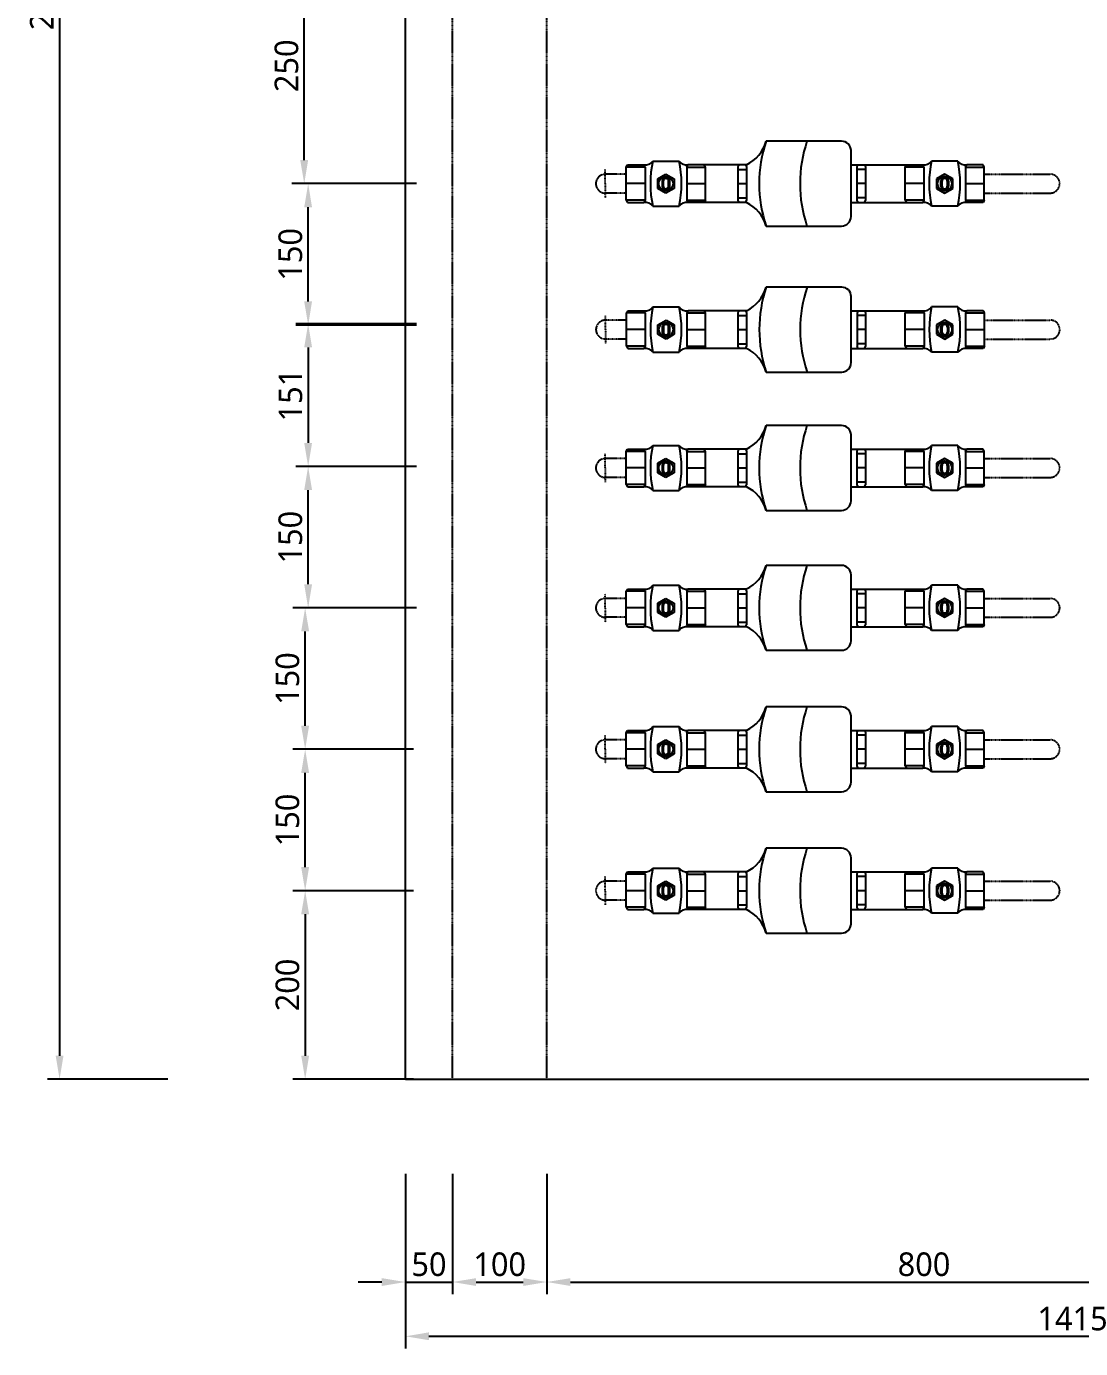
# Model space of a CAD drawing. Header units: millimetres. Extents: x -9013 to 516, y -36629 to 6082.
# Drawn here: x -2772 to -1654, y -10458 to -9056 of the extents above; entities that cross this region are included whole.
import ezdxf

# ---------------------------------------------------------------- set-up
doc = ezdxf.new("R2010")
doc.units = ezdxf.units.MM
doc.header["$LTSCALE"] = 0.05
for name, pattern in [('CENTER', [50.8, 31.75, -6.35, 6.35, -6.35]), ('CENTER2', [28.575, 19.05, -3.175, 3.175, -3.175]), ('DASHDOT', [0.618421, 0.309211, -0.154605, 0, -0.154605])]:
    doc.linetypes.add(name, pattern=pattern)
doc.layers.get('0').update_dxf_attribs({"lineweight": 18})
doc.layers.get('Defpoints').update_dxf_attribs({"color": 140, "lineweight": 18})
for name, color, linetype in [('1CO', 4, 'Continuous'), ('2CONC', 4, 'Continuous'), ('HVAL___2CO', 7, 'Continuous'), ('HWAT__3CO', 1, 'Continuous'), ('HWAT___1DD', 4, 'DASHDOT'), ('HWAT___5CS', 3, 'CENTER2')]:
    doc.layers.add(name, color=color, linetype=linetype)
doc.layers.add('G-Anno-Std-Cntr', color=1, linetype='CENTER2', lineweight=18)
doc.styles.add('trebuchet_MS', font='trebuc.ttf')
doc.dimstyles.new('MGP', dxfattribs={"dimtxt": 2.5, "dimasz": 2.5, "dimexe": 1.25, "dimexo": 0.625, "dimtad": 1, "dimdec": 0, "dimtxsty": 'trebuchet_MS', "dimcen": 2.5, "dimclrt": 7, "dimadec": 0, "dimazin": 0, "dimtfac": 1, "dimtdec": 0, "dimtmove": 0, "dimatfit": 3, "dimfxl": 1.148294, "dimfxlon": 1, "dimarcsym": 2})

# ---------------------------------------------------------------- blocks, each defined once
blk = doc.blocks.new('*D332')
at = {"color": 0, "lineweight": -2, "transparency": 16777216}
for p, q in [((-2370.2, -10330.7), (-2370.2, -10458.5)), ((-955.2, -10330.7), (-955.2, -10458.5)), ((-2345.2, -10445.5), (-980.2, -10445.5))]:
    blk.add_line(p, q, dxfattribs=at)
at = {"color": 0, "transparency": 16777216}
for points in [[(-2345.2, -10441.3), (-2345.2, -10449.6), (-2370.2, -10445.5)], [(-980.2, -10441.3), (-980.2, -10449.6), (-955.2, -10445.5)]]:
    blk.add_solid(points, dxfattribs=at)
at = {"layer": 'Defpoints', "color": 0, "transparency": 16777216}
for p in [(-955.2, -10113.5), (-2370.2, -10134), (-955.2, -10445.5)]:
    blk.add_point(p, dxfattribs=at)
at = {"color": 7, "transparency": 16777216, "insert": (-1662.7, -10426.8), "char_height": 25, "attachment_point": 5, "style": 'trebuchet_MS'}
blk.add_mtext('1415', dxfattribs=at)
blk = doc.blocks.new('*D333')
at = {"color": 0, "lineweight": -2, "transparency": 16777216}
for p, q in [((-2361.7, -9972.8), (-2489.5, -9972.8)), ((-2476.5, -9997.8), (-2476.5, -10147.8)), ((-2361.7, -10172.8), (-2489.5, -10172.8))]:
    blk.add_line(p, q, dxfattribs=at)
at = {"color": 0, "transparency": 16777216}
for points in [[(-2480.7, -9997.8), (-2472.3, -9997.8), (-2476.5, -9972.8)], [(-2480.7, -10147.8), (-2472.3, -10147.8), (-2476.5, -10172.8)]]:
    blk.add_solid(points, dxfattribs=at)
at = {"layer": 'Defpoints', "color": 0, "transparency": 16777216}
for p in [(-2320.2, -9972.8), (-2476.5, -10172.8), (-2320.2, -10172.8)]:
    blk.add_point(p, dxfattribs=at)
at = {"color": 7, "transparency": 16777216, "insert": (-2495.2, -10072.8), "char_height": 25, "attachment_point": 5, "rotation": 90, "style": 'trebuchet_MS'}
blk.add_mtext('200', dxfattribs=at)
blk = doc.blocks.new('*D334')
at = {"color": 0, "lineweight": -2, "transparency": 16777216}
for p, q in [((-2361.7, -9822.8), (-2489.5, -9822.8)), ((-2476.5, -9947.8), (-2476.5, -9847.8)), ((-2361.7, -9972.8), (-2489.5, -9972.8))]:
    blk.add_line(p, q, dxfattribs=at)
at = {"color": 0, "transparency": 16777216}
for points in [[(-2480.7, -9847.8), (-2472.3, -9847.8), (-2476.5, -9822.8)], [(-2480.7, -9947.8), (-2472.3, -9947.8), (-2476.5, -9972.8)]]:
    blk.add_solid(points, dxfattribs=at)
at = {"layer": 'Defpoints', "color": 0, "transparency": 16777216}
for p in [(-2476.5, -9822.8), (-2320.2, -9822.8), (-2320.2, -9972.8)]:
    blk.add_point(p, dxfattribs=at)
at = {"color": 7, "transparency": 16777216, "insert": (-2495.2, -9897.8), "char_height": 25, "attachment_point": 5, "rotation": 90, "style": 'trebuchet_MS'}
blk.add_mtext('150', dxfattribs=at)
blk = doc.blocks.new('*D335')
at = {"color": 0, "lineweight": -2, "transparency": 16777216}
for p, q in [((-2361.7, -9672.8), (-2489.5, -9672.8)), ((-2476.5, -9797.8), (-2476.5, -9697.8)), ((-2361.7, -9822.8), (-2489.5, -9822.8))]:
    blk.add_line(p, q, dxfattribs=at)
at = {"color": 0, "transparency": 16777216}
for points in [[(-2480.7, -9697.8), (-2472.3, -9697.8), (-2476.5, -9672.8)], [(-2480.7, -9797.8), (-2472.3, -9797.8), (-2476.5, -9822.8)]]:
    blk.add_solid(points, dxfattribs=at)
at = {"layer": 'Defpoints', "color": 0, "transparency": 16777216}
for p in [(-2476.5, -9672.8), (-2320.2, -9672.8), (-2320.2, -9822.8)]:
    blk.add_point(p, dxfattribs=at)
at = {"color": 7, "transparency": 16777216, "insert": (-2495.2, -9747.8), "char_height": 25, "attachment_point": 5, "rotation": 90, "style": 'trebuchet_MS'}
blk.add_mtext('150', dxfattribs=at)
blk = doc.blocks.new('*D336')
at = {"color": 0, "lineweight": -2, "transparency": 16777216}
for p, q in [((-2358.5, -9522.8), (-2486.3, -9522.8)), ((-2473.3, -9647.8), (-2473.3, -9547.8)), ((-2358.5, -9672.8), (-2486.3, -9672.8))]:
    blk.add_line(p, q, dxfattribs=at)
at = {"color": 0, "transparency": 16777216}
for points in [[(-2477.5, -9547.8), (-2469.2, -9547.8), (-2473.3, -9522.8)], [(-2477.5, -9647.8), (-2469.2, -9647.8), (-2473.3, -9672.8)]]:
    blk.add_solid(points, dxfattribs=at)
at = {"layer": 'Defpoints', "color": 0, "transparency": 16777216}
for p in [(-2473.3, -9522.8), (-2320.2, -9522.8), (-2320.2, -9672.8)]:
    blk.add_point(p, dxfattribs=at)
at = {"color": 7, "transparency": 16777216, "insert": (-2492.1, -9597.8), "char_height": 25, "attachment_point": 5, "rotation": 90, "style": 'trebuchet_MS'}
blk.add_mtext('150', dxfattribs=at)
blk = doc.blocks.new('*D337')
at = {"color": 0, "lineweight": -2, "transparency": 16777216}
for p, q in [((-2358.5, -9371.5), (-2486.3, -9371.5)), ((-2473.3, -9396.5), (-2473.3, -9497.8)), ((-2358.5, -9522.8), (-2486.3, -9522.8))]:
    blk.add_line(p, q, dxfattribs=at)
at = {"color": 0, "transparency": 16777216}
for points in [[(-2477.5, -9396.5), (-2469.2, -9396.5), (-2473.3, -9371.5)], [(-2477.5, -9497.8), (-2469.2, -9497.8), (-2473.3, -9522.8)]]:
    blk.add_solid(points, dxfattribs=at)
at = {"layer": 'Defpoints', "color": 0, "transparency": 16777216}
for p in [(-2068.1, -9371.5), (-2473.3, -9522.8), (-2068.2, -9522.8)]:
    blk.add_point(p, dxfattribs=at)
at = {"color": 7, "transparency": 16777216, "insert": (-2492, -9447.1), "char_height": 25, "attachment_point": 5, "rotation": 90, "style": 'trebuchet_MS'}
blk.add_mtext('151', dxfattribs=at)
blk = doc.blocks.new('*D338')
at = {"color": 0, "lineweight": -2, "transparency": 16777216}
for p, q in [((-2358.5, -9222.8), (-2486.3, -9222.8)), ((-2473.3, -9347.8), (-2473.3, -9247.8)), ((-2358.5, -9372.8), (-2486.3, -9372.8))]:
    blk.add_line(p, q, dxfattribs=at)
at = {"color": 0, "transparency": 16777216}
for points in [[(-2477.5, -9247.8), (-2469.2, -9247.8), (-2473.3, -9222.8)], [(-2477.5, -9347.8), (-2469.2, -9347.8), (-2473.3, -9372.8)]]:
    blk.add_solid(points, dxfattribs=at)
at = {"layer": 'Defpoints', "color": 0, "transparency": 16777216}
for p in [(-2473.3, -9222.8), (-2068.2, -9222.8), (-2068.2, -9372.8)]:
    blk.add_point(p, dxfattribs=at)
at = {"color": 7, "transparency": 16777216, "insert": (-2492.1, -9297.8), "char_height": 25, "attachment_point": 5, "rotation": 90, "style": 'trebuchet_MS'}
blk.add_mtext('150', dxfattribs=at)
blk = doc.blocks.new('*D339')
at = {"color": 0, "lineweight": -2, "transparency": 16777216}
for p, q in [((-2622.1, -7872.8), (-2749.9, -7872.8)), ((-2736.9, -7897.8), (-2736.9, -10147.8)), ((-2622.1, -10172.8), (-2749.9, -10172.8))]:
    blk.add_line(p, q, dxfattribs=at)
at = {"color": 0, "transparency": 16777216}
for points in [[(-2741.1, -7897.8), (-2732.8, -7897.8), (-2736.9, -7872.8)], [(-2741.1, -10147.8), (-2732.8, -10147.8), (-2736.9, -10172.8)]]:
    blk.add_solid(points, dxfattribs=at)
at = {"layer": 'Defpoints', "color": 0, "transparency": 16777216}
for p in [(-2370.2, -7872.8), (-2736.9, -10172.8), (-2370.2, -10172.8)]:
    blk.add_point(p, dxfattribs=at)
at = {"color": 7, "transparency": 16777216, "insert": (-2755.7, -9022.8), "char_height": 25, "attachment_point": 5, "rotation": 90, "style": 'trebuchet_MS'}
blk.add_mtext('2300', dxfattribs=at)
blk = doc.blocks.new('*D354')
at = {"color": 0, "lineweight": -2, "transparency": 16777216}
for p, q in [((-2362.7, -8972.8), (-2490.5, -8972.8)), ((-2477.5, -9197.8), (-2477.5, -8997.8)), ((-2362.7, -9222.8), (-2490.5, -9222.8))]:
    blk.add_line(p, q, dxfattribs=at)
at = {"color": 0, "transparency": 16777216}
for points in [[(-2481.7, -8997.8), (-2473.3, -8997.8), (-2477.5, -8972.8)], [(-2481.7, -9197.8), (-2473.3, -9197.8), (-2477.5, -9222.8)]]:
    blk.add_solid(points, dxfattribs=at)
at = {"layer": 'Defpoints', "color": 0, "transparency": 16777216}
for p in [(-2477.5, -8972.8), (-1770.2, -8972.8), (-2068.2, -9222.8)]:
    blk.add_point(p, dxfattribs=at)
at = {"color": 7, "transparency": 16777216, "insert": (-2496.2, -9097.8), "char_height": 25, "attachment_point": 5, "rotation": 90, "style": 'trebuchet_MS'}
blk.add_mtext('250', dxfattribs=at)
blk = doc.blocks.new('h-meter')
at = {"layer": 'HVAL___2CO'}
for p, q in [((-25.4, 45), (-105.4, 45)), ((-15.4, -35), (-15.4, 35)), ((-134.2, 20), (-135.4, 17.9)), ((-135.4, 17.9), (-135.4, -17.9)), ((-135.4, 15), (-126.2, 15)), ((-126.2, 20), (-134.2, 20)), ((-127.4, 20), (-126.2, 17.9)), ((-126.2, 17.9), (-126.2, -17.9)), ((-15.4, 20), (-1.2, 20)), ((-7.9, 20), (-9.1, 17.9)), ((-9.1, 17.9), (-9.1, -17.9)), ((0, 15), (-9.1, 15)), ((-1.2, 20), (0, 17.9)), ((0, 17.9), (0, -17.9)), ((-135.4, 0), (-126.2, 0)), ((0, 0), (-9.1, 0)), ((-135.4, -15), (-126.2, -15)), ((-134.2, -20), (-135.4, -17.9)), ((-126.2, -20), (-134.2, -20)), ((-127.4, -20), (-126.2, -17.9)), ((-15.4, -20), (-1.2, -20)), ((0, -15), (-9.1, -15)), ((-7.9, -20), (-9.1, -17.9)), ((-1.2, -20), (0, -17.9)), ((-105.4, -45), (-25.4, -45))]:
    blk.add_line(p, q, dxfattribs=at)
for centre, radius, start, end in [((-142.6, 54.8), 38.4, 295.1026, 345.2121), ((28.2, 0), 141, 161.3868, 198.6132), ((71.5, 0), 141, 161.3868, 198.6132), ((-25.4, 35), 10, 0, 90), ((-142.6, -54.8), 38.4, 14.7879, 64.8974), ((-25.4, -35), 10, 270, 0)]:
    blk.add_arc(centre, radius, start, end, dxfattribs=at)
blk = doc.blocks.new('water meter h')
at = {"layer": 'HVAL___2CO'}
h = blk.add_hatch(color=256, dxfattribs=at)
h.paths.add_polyline_path([(-6790, 3624.5), (-6790, 3614.5), (-6781.4, 3609.5), (-6772.7, 3614.5), (-6772.7, 3624.5), (-6781.4, 3629.5)])
h.paths.add_polyline_path([(-6773.8, 3619.5, -1), (-6789, 3619.5, -1)], flags=16)
h.paths.add_polyline_path([(-6777.4, 3622.1), (-6777.4, 3616.9, -1), (-6785.4, 3616.9), (-6785.4, 3622.1, -1)], flags=0)
h.paths.add_polyline_path([(-6778.6, 3622.1), (-6778.6, 3616.9, -1), (-6784.2, 3616.9), (-6784.2, 3622.1, -1)], flags=0)
h = blk.add_hatch(color=256, dxfattribs=at)
h.paths.add_polyline_path([(-6777.4, 3622.1, 1), (-6785.4, 3622.1), (-6785.4, 3616.9, 1), (-6777.4, 3616.9)])
h.paths.add_polyline_path([(-6778.6, 3622.1, 1), (-6784.2, 3622.1), (-6784.2, 3616.9, 1), (-6778.6, 3616.9)], flags=16)
h = blk.add_hatch(color=256, dxfattribs=at)
h.paths.add_polyline_path([(-6477.1, 3624.5), (-6477.1, 3614.5), (-6485.8, 3609.5), (-6494.4, 3614.5), (-6494.4, 3624.5), (-6485.8, 3629.5)])
h.paths.add_polyline_path([(-6493.4, 3619.5, 1), (-6478.2, 3619.5, 1)], flags=16)
h.paths.add_polyline_path([(-6489.8, 3622.1), (-6489.8, 3616.9, 1), (-6481.8, 3616.9), (-6481.8, 3622.1, 1)], flags=0)
h.paths.add_polyline_path([(-6488.6, 3622.1), (-6488.6, 3616.9, 1), (-6483, 3616.9), (-6483, 3622.1, 1)], flags=0)
h = blk.add_hatch(color=256, dxfattribs=at)
h.paths.add_polyline_path([(-6489.8, 3616.9, 1), (-6481.8, 3616.9), (-6481.8, 3622.1, 1), (-6489.8, 3622.1)])
h.paths.add_polyline_path([(-6488.6, 3616.9, 1), (-6483, 3616.9), (-6483, 3622.1, 1), (-6488.6, 3622.1)], flags=16)
for p, q in [((-6823.4, 3637.1), (-6822, 3639.5)), ((-6823.4, 3601.9), (-6823.4, 3637.1)), ((-6803.4, 3637.1), (-6823.4, 3637.1)), ((-6822, 3639.5), (-6804.8, 3639.5)), ((-6803.4, 3637.1), (-6804.8, 3639.5)), ((-6803.4, 3637.1), (-6803.4, 3601.9)), ((-6795.4, 3643.5), (-6767.4, 3643.5)), ((-6759.4, 3637.1), (-6758, 3639.5)), ((-6759.4, 3637.1), (-6739.4, 3637.1)), ((-6759.4, 3637.1), (-6759.4, 3601.9)), ((-6740.8, 3639.5), (-6758, 3639.5)), ((-6739.4, 3637.1), (-6740.8, 3639.5)), ((-6739.4, 3601.9), (-6739.4, 3637.1)), ((-6527.8, 3637.1), (-6526.4, 3639.5)), ((-6527.8, 3601.9), (-6527.8, 3637.1)), ((-6507.8, 3637.1), (-6527.8, 3637.1)), ((-6526.4, 3639.5), (-6509.1, 3639.5)), ((-6507.8, 3637.1), (-6509.1, 3639.5)), ((-6507.8, 3637.1), (-6507.8, 3601.9)), ((-6471.8, 3643.5), (-6499.8, 3643.5)), ((-6463.8, 3637.1), (-6462.4, 3639.5)), ((-6463.8, 3637.1), (-6443.8, 3637.1)), ((-6463.8, 3637.1), (-6463.8, 3601.9)), ((-6445.1, 3639.5), (-6462.4, 3639.5)), ((-6443.8, 3637.1), (-6445.1, 3639.5)), ((-6443.8, 3601.9), (-6443.8, 3637.1)), ((-6803.4, 3619.5), (-6823.4, 3619.5)), ((-6790, 3624.5), (-6781.4, 3629.5)), ((-6790, 3614.5), (-6790, 3624.5)), ((-6785.4, 3622.1), (-6785.4, 3616.9)), ((-6784.2, 3622.1), (-6784.2, 3616.9)), ((-6781.4, 3629.5), (-6772.7, 3624.5)), ((-6778.6, 3616.9), (-6778.6, 3622.1)), ((-6777.4, 3616.9), (-6777.4, 3622.1)), ((-6772.7, 3624.5), (-6772.7, 3614.5)), ((-6759.4, 3619.5), (-6739.4, 3619.5)), ((-6507.8, 3619.5), (-6527.8, 3619.5)), ((-6485.8, 3629.5), (-6494.4, 3624.5)), ((-6494.4, 3624.5), (-6494.4, 3614.5)), ((-6489.8, 3616.9), (-6489.8, 3622.1)), ((-6488.6, 3616.9), (-6488.6, 3622.1)), ((-6477.1, 3624.5), (-6485.8, 3629.5)), ((-6483, 3622.1), (-6483, 3616.9)), ((-6481.8, 3622.1), (-6481.8, 3616.9)), ((-6477.1, 3614.5), (-6477.1, 3624.5)), ((-6463.8, 3619.5), (-6443.8, 3619.5)), ((-6781.4, 3609.5), (-6790, 3614.5)), ((-6772.7, 3614.5), (-6781.4, 3609.5)), ((-6494.4, 3614.5), (-6485.8, 3609.5)), ((-6485.8, 3609.5), (-6477.1, 3614.5)), ((-6823.4, 3601.9), (-6822, 3599.5)), ((-6803.4, 3601.9), (-6823.4, 3601.9)), ((-6822, 3599.5), (-6804.8, 3599.5)), ((-6803.4, 3601.9), (-6804.8, 3599.5)), ((-6795.4, 3595.5), (-6767.4, 3595.5)), ((-6759.4, 3601.9), (-6739.4, 3601.9)), ((-6759.4, 3601.9), (-6758, 3599.5)), ((-6740.8, 3599.5), (-6758, 3599.5)), ((-6739.4, 3601.9), (-6740.8, 3599.5)), ((-6527.8, 3601.9), (-6526.4, 3599.5)), ((-6507.8, 3601.9), (-6527.8, 3601.9)), ((-6526.4, 3599.5), (-6509.1, 3599.5)), ((-6507.8, 3601.9), (-6509.1, 3599.5)), ((-6471.8, 3595.5), (-6499.8, 3595.5)), ((-6463.8, 3601.9), (-6462.4, 3599.5)), ((-6463.8, 3601.9), (-6443.8, 3601.9)), ((-6445.1, 3599.5), (-6462.4, 3599.5)), ((-6443.8, 3601.9), (-6445.1, 3599.5))]:
    blk.add_line(p, q, dxfattribs=at)
for centre in [(-6781.4, 3619.5), (-6485.8, 3619.5)]:
    blk.add_circle(centre, 7.6, dxfattribs=at)
for centre, radius, start, end in [((-6803.3, 3649.2), 9.8, 261.7248, 324.4409), ((-6682.2, 3619.5), 115.7, 168.0304, 191.9696), ((-6759.4, 3649.2), 9.8, 215.5591, 278.2752), ((-6880.6, 3619.5), 115.7, 348.0304, 11.9696), ((-6507.7, 3649.2), 9.8, 261.7248, 324.4409), ((-6386.6, 3619.5), 115.7, 168.0304, 191.9696), ((-6463.8, 3649.2), 9.8, 215.5591, 278.2752), ((-6585, 3619.5), 115.7, 348.0304, 11.9696), ((-6781.4, 3622.1), 4, 0, 180), ((-6781.4, 3622.1), 4, 0, 180), ((-6781.4, 3622.1), 2.8, 0, 180), ((-6485.8, 3622.1), 4, 0, 180), ((-6485.8, 3622.1), 4, 0, 180), ((-6485.8, 3622.1), 2.8, 0, 180), ((-6781.4, 3616.9), 4, 180, 0), ((-6781.4, 3616.9), 2.8, 180, 0), ((-6485.8, 3616.9), 4, 180, 0), ((-6485.8, 3616.9), 2.8, 180, 0), ((-6803.3, 3589.8), 9.8, 35.5591, 98.2752), ((-6759.4, 3589.8), 9.8, 81.7248, 144.4409), ((-6507.7, 3589.8), 9.8, 35.5591, 98.2752), ((-6463.8, 3589.8), 9.8, 81.7248, 144.4409)]:
    blk.add_arc(centre, radius, start, end, dxfattribs=at)
at = {"layer": 'HWAT__3CO'}
for p, q in [((-6703.9, 3639.5), (-6740.8, 3639.5)), ((-6570.9, 3639.5), (-6526.4, 3639.5)), ((-6703.9, 3599.5), (-6740.8, 3599.5)), ((-6570.9, 3599.5), (-6526.4, 3599.5))]:
    blk.add_line(p, q, dxfattribs=at)
at = {"layer": 'HWAT___1DD'}
for q in [(-6845.7, 3634.5), (-6845.7, 3604.5)]:
    blk.add_line((-6845.7, 3619.5), q, dxfattribs=at)
at = {"layer": 'HWAT___5CS'}
for p, q in [((-6823.4, 3629.5), (-6845.7, 3629.5)), ((-6443.8, 3629.5), (-6373.8, 3629.5)), ((-6823.4, 3609.5), (-6845.7, 3609.5)), ((-6443.8, 3609.5), (-6373.8, 3609.5))]:
    blk.add_line(p, q, dxfattribs=at)
for centre, start, end in [((-6845.7, 3619.5), 90, 270), ((-6373.8, 3619.5), 270, 90)]:
    blk.add_arc(centre, 10, start, end, dxfattribs=at)
blk.add_blockref('h-meter', (-6569.7, 3619.5))
blk = doc.blocks.new('*D359')
at = {"color": 0, "lineweight": -2, "transparency": 16777216}
for p, q in [((-2370.2, -10273.1), (-2370.2, -10400.9)), ((-2320.2, -10273.1), (-2320.2, -10400.9)), ((-2395.2, -10387.9), (-2420.2, -10387.9)), ((-2370.2, -10387.9), (-2320.2, -10387.9)), ((-2295.2, -10387.9), (-2270.2, -10387.9))]:
    blk.add_line(p, q, dxfattribs=at)
at = {"color": 0, "transparency": 16777216}
for points in [[(-2395.2, -10383.8), (-2395.2, -10392.1), (-2370.2, -10387.9)], [(-2295.2, -10383.8), (-2295.2, -10392.1), (-2320.2, -10387.9)]]:
    blk.add_solid(points, dxfattribs=at)
at = {"layer": 'Defpoints', "color": 0, "transparency": 16777216}
for p in [(-2370.2, -10172.8), (-2320.2, -10172.8), (-2320.2, -10387.9)]:
    blk.add_point(p, dxfattribs=at)
at = {"color": 7, "transparency": 16777216, "insert": (-2345.2, -10369.2), "char_height": 25, "attachment_point": 5, "style": 'trebuchet_MS'}
blk.add_mtext('50', dxfattribs=at)
blk = doc.blocks.new('*D360')
at = {"color": 0, "lineweight": -2, "transparency": 16777216}
for p, q in [((-2320.2, -10273.1), (-2320.2, -10400.9)), ((-2220.2, -10273.1), (-2220.2, -10400.9)), ((-2295.2, -10387.9), (-2245.2, -10387.9))]:
    blk.add_line(p, q, dxfattribs=at)
at = {"color": 0, "transparency": 16777216}
for points in [[(-2295.2, -10383.8), (-2295.2, -10392.1), (-2320.2, -10387.9)], [(-2245.2, -10383.8), (-2245.2, -10392.1), (-2220.2, -10387.9)]]:
    blk.add_solid(points, dxfattribs=at)
at = {"layer": 'Defpoints', "color": 0, "transparency": 16777216}
for p in [(-2320.2, -10172.8), (-2220.2, -10172.8), (-2220.2, -10387.9)]:
    blk.add_point(p, dxfattribs=at)
at = {"color": 7, "transparency": 16777216, "insert": (-2270.2, -10369.2), "char_height": 25, "attachment_point": 5, "style": 'trebuchet_MS'}
blk.add_mtext('100', dxfattribs=at)
blk = doc.blocks.new('*D361')
at = {"color": 0, "lineweight": -2, "transparency": 16777216}
for p, q in [((-2220.2, -10273.1), (-2220.2, -10400.9)), ((-1420.2, -10273.1), (-1420.2, -10400.9)), ((-2195.2, -10387.9), (-1445.2, -10387.9))]:
    blk.add_line(p, q, dxfattribs=at)
at = {"color": 0, "transparency": 16777216}
for points in [[(-2195.2, -10383.8), (-2195.2, -10392.1), (-2220.2, -10387.9)], [(-1445.2, -10383.8), (-1445.2, -10392.1), (-1420.2, -10387.9)]]:
    blk.add_solid(points, dxfattribs=at)
at = {"layer": 'Defpoints', "color": 0, "transparency": 16777216}
for p in [(-1420.2, -10072.8), (-2220.2, -10172.8), (-1420.2, -10387.9)]:
    blk.add_point(p, dxfattribs=at)
at = {"color": 7, "transparency": 16777216, "insert": (-1820.2, -10369.2), "char_height": 25, "attachment_point": 5, "style": 'trebuchet_MS'}
blk.add_mtext('800', dxfattribs=at)

msp = doc.modelspace()

# ---------------------------------------------------------------- linework, layer by layer
at = {"layer": '1CO'}
msp.add_line((-2370.2, -10172.8), (-2370.2, -7872.8), dxfattribs=at)
at = {"layer": '2CONC', "lineweight": -3}
msp.add_line((-2370.2, -10172.8), (-955.2, -10172.8), dxfattribs=at)
at = {"layer": 'HWAT___5CS'}
for p, q in [((-2320.2, -10172.8), (-2320.2, -7872.8)), ((-2220.2, -10172.8), (-2220.2, -7872.8))]:
    msp.add_line(p, q, dxfattribs=at)

# ---------------------------------------------------------------- block references
at = {"layer": 'G-Anno-Std-Cntr', "linetype": 'CENTER'}
for p in [(4687.5, -12842.3), (4687.6, -12997.1), (4687.5, -13143.9), (4687.5, -13292.3), (4687.5, -13442.3), (4687.5, -13592.3)]:
    msp.add_blockref('water meter h', p, dxfattribs=at)

# ---------------------------------------------------------------- dimensions: what is measured, and where the dimension line sits
for base, p1, p2, picture, middle in [((-2736.9, -10172.8), (-2370.2, -7872.8), (-2370.2, -10172.8), '*D339', (-2755.7, -9022.8)), ((-2477.5, -8972.8), (-2068.2, -9222.8), (-1770.2, -8972.8), '*D354', (-2496.2, -9097.8)), ((-2473.3, -9222.8), (-2068.2, -9372.8), (-2068.2, -9222.8), '*D338', (-2492.1, -9297.8)), ((-2473.3, -9522.8), (-2068.1, -9371.5), (-2068.2, -9522.8), '*D337', (-2492, -9447.1)), ((-2473.3, -9522.8), (-2320.2, -9672.8), (-2320.2, -9522.8), '*D336', (-2492.1, -9597.8)), ((-2476.5, -9672.8), (-2320.2, -9822.8), (-2320.2, -9672.8), '*D335', (-2495.2, -9747.8)), ((-2476.5, -9822.8), (-2320.2, -9972.8), (-2320.2, -9822.8), '*D334', (-2495.2, -9897.8)), ((-2476.5, -10172.8), (-2320.2, -9972.8), (-2320.2, -10172.8), '*D333', (-2495.2, -10072.8))]:
    dim = msp.add_linear_dim(base=base, p1=p1, p2=p2, angle=90, dimstyle='MGP', override={"dimscale": 100, "dimtxt": 0.25, "dimasz": 0.25, "dimexe": 0.13, "dimexo": 0.06, "dimgap": 0.06, "dimarcsym": 1})
    dim.commit()
    dim.dimension.update_dxf_attribs({"geometry": picture, "text_midpoint": middle})
for base, p1, p2, picture, middle in [((-1420.2, -10387.9), (-2220.2, -10172.8), (-1420.2, -10072.8), '*D361', (-1820.2, -10369.2)), ((-955.2, -10445.5), (-2370.2, -10134), (-955.2, -10113.5), '*D332', (-1662.7, -10426.8)), ((-2320.2, -10387.9), (-2370.2, -10172.8), (-2320.2, -10172.8), '*D359', (-2345.2, -10369.2)), ((-2220.2, -10387.9), (-2320.2, -10172.8), (-2220.2, -10172.8), '*D360', (-2270.2, -10369.2))]:
    dim = msp.add_linear_dim(base=base, p1=p1, p2=p2, dimstyle='MGP', override={"dimscale": 100, "dimtxt": 0.25, "dimasz": 0.25, "dimexe": 0.13, "dimexo": 0.06, "dimgap": 0.06, "dimarcsym": 1})
    dim.commit()
    dim.dimension.update_dxf_attribs({"geometry": picture, "text_midpoint": middle})

doc.saveas('drawing.dxf')
